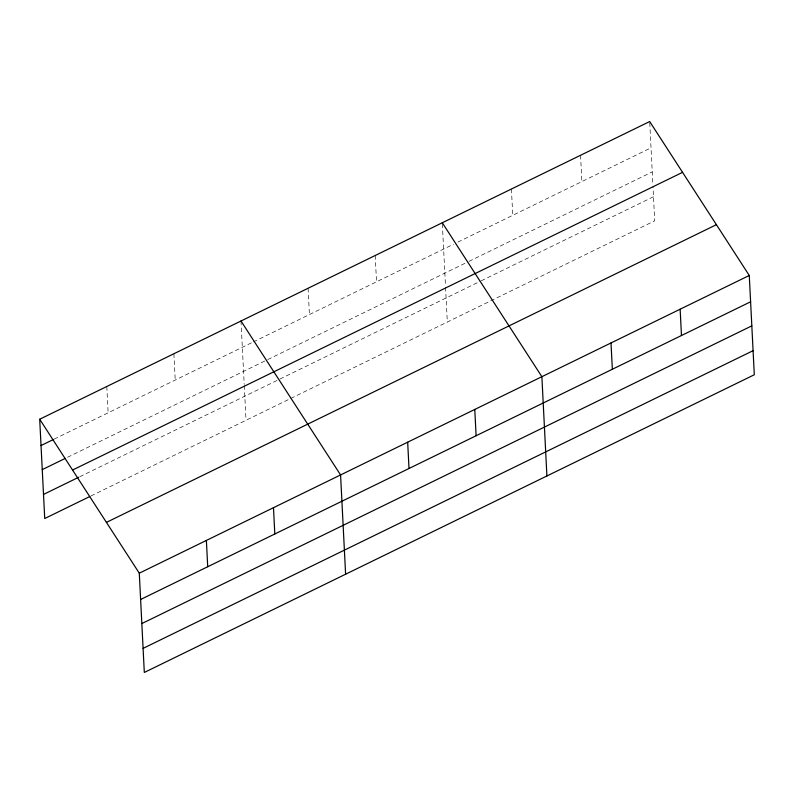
<?xml version="1.0" encoding="UTF-8"?>
<svg xmlns="http://www.w3.org/2000/svg" width="794" height="794" viewBox="0 0 794 794"><rect width="100%" height="100%" fill="white"/><g stroke="black" fill="none" stroke-linecap="round" stroke-linejoin="round"><path stroke-width="0.6" stroke-dasharray="3.97 2.98" d="M54.23 439.102L252.224 342.472M253.326 341.926L453.503 244.234M457.89 242.091L651.02 147.843M67.55 457.275L266.645 360.109M267.747 359.573L467.884 261.891M468.986 261.355L652.241 171.921M79.807 476.718L278.902 379.552M280.004 379.016L480.122 281.354M481.214 280.818L653.492 196.733M90.933 495.972L654.713 220.821L652.956 186.104M649.75 122.733L652.896 184.923M580.553 155.277L581.883 181.578M511.425 189.022L512.755 215.323M442.347 223.958L445.503 286.138M445.563 287.319L447.32 322.036M375.195 255.509L376.525 281.801M308.092 288.252L309.422 314.553M240.999 321.004L244.205 384.375M244.264 385.556L246.021 420.274M173.896 353.747L175.226 380.048M106.803 386.489L108.133 412.791"/><path stroke-width="1.19" d="M39.7 419.242L649.691 121.542L749.268 275.478L754.3 374.758L144.31 672.458L139.287 573.179L39.7 419.242L44.732 518.522L89.831 496.508M41.03 445.543L53.129 439.638M42.251 469.621L65.356 458.346M72.562 470.038L682.552 172.338M43.511 494.434L78.705 477.254M106.426 522.383L716.406 224.682M139.287 573.179L749.268 275.478M140.617 599.48L750.608 301.78M141.838 623.568L751.819 325.868M143.089 648.38L753.079 350.68M442.288 222.757L541.875 376.703L546.907 475.973M240.999 321.004L340.576 474.941L345.608 574.221M680.14 309.223L681.47 335.525M611.003 342.958L612.343 369.26M474.772 409.446L476.112 435.747M407.679 442.198L409.009 468.49M273.483 507.694L274.813 533.985M206.38 540.436L207.71 566.737"/></g></svg>
